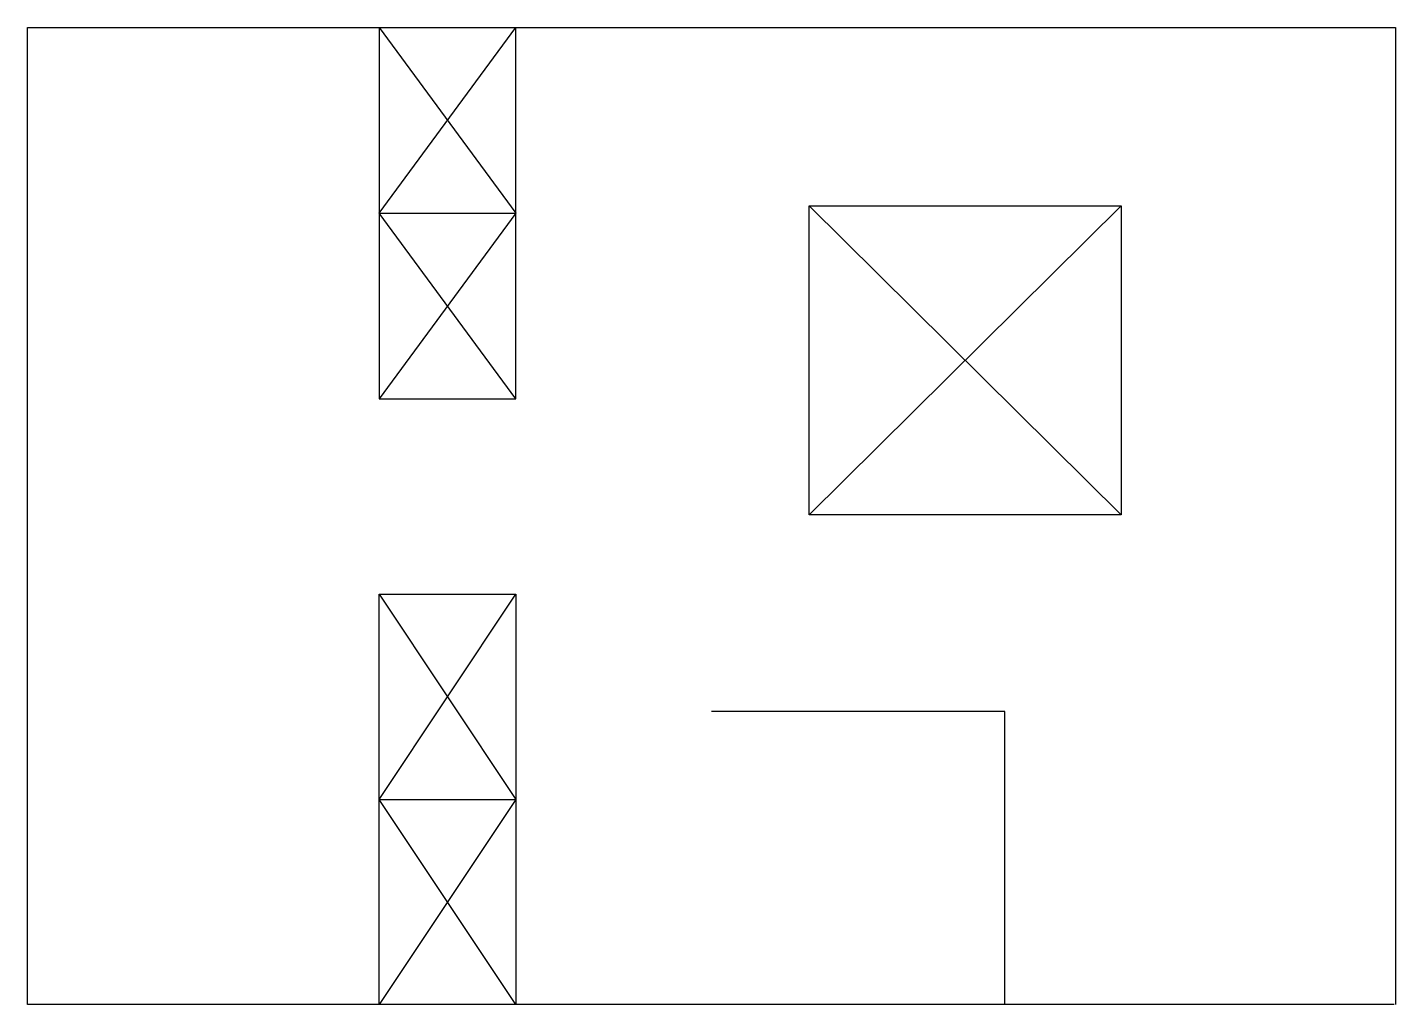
# Model space of a CAD drawing. Header units: metres. Extents: x -0.5 to 0.5, y -0.36 to 0.36.
import ezdxf

# ---------------------------------------------------------------- set-up
doc = ezdxf.new("R2010")
doc.units = ezdxf.units.M

msp = doc.modelspace()

# ---------------------------------------------------------------- linework, layer by layer
for p, q in [((-0.5, 0.3571), (0.5, 0.3571)), ((-0.5, -0.3571), (-0.5, 0.3571)), ((-0.2429, 0.3571), (-0.2429, 0.0857)), ((-0.2429, 0.3571), (-0.1429, 0.2214)), ((-0.2429, 0.2214), (-0.1429, 0.3571)), ((-0.1429, 0.0857), (-0.1429, 0.3571)), ((0.5, 0.3571), (0.5, -0.3571)), ((0.0714, 0.0008), (0.2993, 0.2268)), ((0.0714, 0.0008), (0.0714, 0.2268)), ((0.2993, 0.0008), (0.0714, 0.0008)), ((-0.2429, -0.0571), (-0.1429, -0.0571)), ((0.2143, -0.1429), (0, -0.1429)), ((0.2143, -0.3571), (0.2143, -0.1429)), ((-0.2429, -0.2071), (-0.1429, -0.2071)), ((0.4989, -0.3571), (-0.5, -0.3571))]:
    msp.add_line(p, q)
for points in [[(-0.2429, 0.2214), (-0.1429, 0.2214), (-0.2429, 0.0857), (-0.1429, 0.0857)], [(0.0714, 0.2268), (0.2993, 0.2268), (0.2993, 0.0008)], [(-0.2429, -0.0571), (-0.1429, -0.2071), (-0.2429, -0.3571)], [(-0.1429, -0.3571), (-0.2429, -0.2071), (-0.1429, -0.0571)]]:
    msp.add_lwpolyline(points, close=True)

doc.saveas('drawing.dxf')
